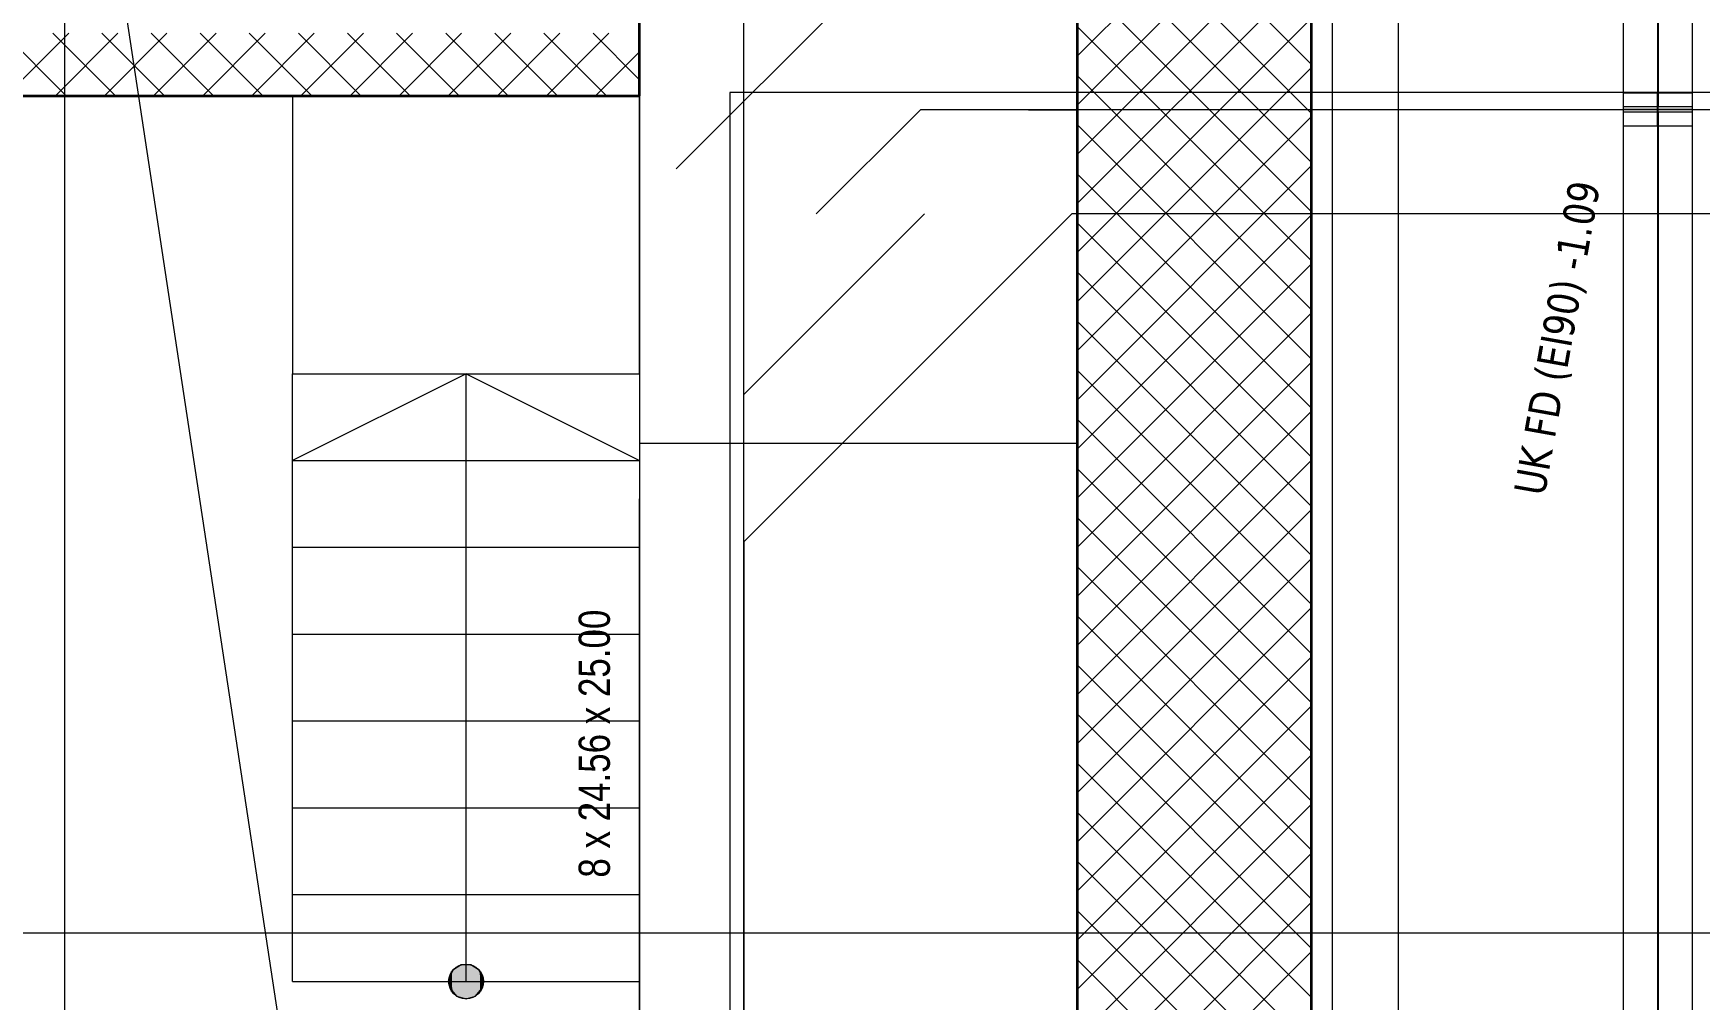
# Model space of a CAD drawing. Extents: x -1907 to 937, y -179 to 966.
# Drawn here: x -577.9 to -481.9, y 466.5 to 522.2 of the extents above; entities that cross this region are included whole.
import ezdxf
from ezdxf.lldxf.tags import DXFTag

# ---------------------------------------------------------------- set-up
doc = ezdxf.new("R2010")
doc.units = 0
doc.layers.get('0').update_dxf_attribs({"lineweight": 13})
for name, color, linetype, lineweight in [('A-____-NOTE-TEXT', 7, 'Continuous', 9), ('A-DETL-____-HDLN', 7, '_Verdeckte Linien_', 9), ('A-DETL-GENF-HDLN', 7, '_Verdeckte Linien_', 9), ('A-FLOR-____-OTLN', 7, 'Continuous', 9), ('A-WALL-____-MCUT', 7, 'Continuous', 35), ('A-WALL-____-PATT', 7, 'Continuous', 35), ('S-GRID-____-OTLN', 7, 'Continuous', 5), ('S-STRS-____-IDEN', 7, 'Continuous', 9), ('S-STRS-____-OTLN', 7, 'Continuous', 9)]:
    doc.layers.add(name, color=color, linetype=linetype, lineweight=lineweight)
doc.layers.add('A-DETL-____-OTLN', color=5, linetype='Continuous', lineweight=9, true_color=0x0000ff)
doc.layers.add('EL01_WAN_Röhre Boden', color=7, linetype='Continuous', lineweight=13, true_color=0xff6666)
doc.styles.get("Standard").update_dxf_attribs({"font": 'arial.ttf'})
tags = doc.linetypes.add('_Rasterlinie_', pattern=[0.375, 0.2, -0.05, 0.075, -0.05]).pattern_tags.tags
tags[10:11] = [DXFTag(74, 4), DXFTag(75, 0), DXFTag(340, '0'), DXFTag(46, 1.0), DXFTag(50, 0.0), DXFTag(44, 0.0), DXFTag(45, 0.0)]
tags[8:9] = [DXFTag(74, 4), DXFTag(75, 0), DXFTag(340, '0'), DXFTag(46, 1.0), DXFTag(50, 0.0), DXFTag(44, 0.0), DXFTag(45, 0.0)]
tags[6:7] = [DXFTag(74, 4), DXFTag(75, 0), DXFTag(340, '0'), DXFTag(46, 1.0), DXFTag(50, 0.0), DXFTag(44, 0.0), DXFTag(45, 0.0)]
tags[4:5] = [DXFTag(74, 4), DXFTag(75, 0), DXFTag(340, '0'), DXFTag(46, 1.0), DXFTag(50, 0.0), DXFTag(44, 0.0), DXFTag(45, 0.0)]
tags = doc.linetypes.add('_Strichliert - Fein_', pattern=[0.15, 0.1, -0.05]).pattern_tags.tags
tags[6:7] = [DXFTag(74, 4), DXFTag(75, 0), DXFTag(340, '0'), DXFTag(46, 1.0), DXFTag(50, 0.0), DXFTag(44, 0.0), DXFTag(45, 0.0)]
tags[4:5] = [DXFTag(74, 4), DXFTag(75, 0), DXFTag(340, '0'), DXFTag(46, 1.0), DXFTag(50, 0.0), DXFTag(44, 0.0), DXFTag(45, 0.0)]
tags = doc.linetypes.add('_Verdeckte Linien_', pattern=[0.15, 0.1, -0.05]).pattern_tags.tags
tags[6:7] = [DXFTag(74, 4), DXFTag(75, 0), DXFTag(340, '0'), DXFTag(46, 1.0), DXFTag(50, 0.0), DXFTag(44, 0.0), DXFTag(45, 0.0)]
tags[4:5] = [DXFTag(74, 4), DXFTag(75, 0), DXFTag(340, '0'), DXFTag(46, 1.0), DXFTag(50, 0.0), DXFTag(44, 0.0), DXFTag(45, 0.0)]
tags = doc.linetypes.add('ACAD_ISO03W100', pattern=[30, 12, -18]).pattern_tags.tags
tags[6:7] = [DXFTag(74, 4), DXFTag(75, 0), DXFTag(340, '0'), DXFTag(46, 0.0), DXFTag(50, 0.0), DXFTag(44, 0.0), DXFTag(45, 0.0)]
tags[4:5] = [DXFTag(74, 4), DXFTag(75, 0), DXFTag(340, '0'), DXFTag(46, 0.0), DXFTag(50, 0.0), DXFTag(44, 0.0), DXFTag(45, 0.0)]
tags = doc.linetypes.add('STRICHPUNKT2', pattern=[12.7, 6.35, -3.175, 0, -3.175]).pattern_tags.tags
tags[10:11] = [DXFTag(74, 4), DXFTag(75, 0), DXFTag(340, '0'), DXFTag(46, 0.0), DXFTag(50, 0.0), DXFTag(44, 0.0), DXFTag(45, 0.0)]
tags[8:9] = [DXFTag(74, 4), DXFTag(75, 0), DXFTag(340, '0'), DXFTag(46, 0.0), DXFTag(50, 0.0), DXFTag(44, 0.0), DXFTag(45, 0.0)]
tags[6:7] = [DXFTag(74, 4), DXFTag(75, 0), DXFTag(340, '0'), DXFTag(46, 0.0), DXFTag(50, 0.0), DXFTag(44, 0.0), DXFTag(45, 0.0)]
tags[4:5] = [DXFTag(74, 4), DXFTag(75, 0), DXFTag(340, '0'), DXFTag(46, 0.0), DXFTag(50, 0.0), DXFTag(44, 0.0), DXFTag(45, 0.0)]

# ---------------------------------------------------------------- blocks, each defined once
blk = doc.blocks.new('Referenz-A0UJ2810XE', base_point=(-1920.131, -159.413))
at = {"layer": 'A-DETL-____-HDLN', "color": 0, "linetype": '_Verdeckte Linien_', "ltscale": 0.13}
for p, q in [((-536.961, 333.75), (-536.961, 585.15)), ((-540.861, 514.35), (-525.461, 529.75)), ((-537.761, 518.75), (-537.761, 294.75)), ((-168.061, 518.75), (-537.761, 518.75)), ((-526.791, 517.75), (-532.791, 511.75)), ((-353.461, 517.75), (-526.791, 517.75)), ((-520.561, 517.75), (-517.761, 517.75)), ((-518.076, 511.75), (-536.961, 492.865)), ((-536.961, 501.35), (-526.561, 511.75)), ((-439.661, 511.75), (-518.076, 511.75)), ((-542.961, 359.75), (-542.961, 495.35)), ((-536.961, 492.865), (-536.961, 364.75))]:
    blk.add_line(p, q, dxfattribs=at)
at = {"layer": 'A-DETL-____-OTLN', "color": 0, "linetype": '_Strichliert - Fein_', "ltscale": 0.13}
blk.add_line((-503.061, 430.75), (-503.061, 594.15), dxfattribs=at)
at = {"layer": 'A-DETL-GENF-HDLN', "color": 0, "linetype": '_Verdeckte Linien_', "ltscale": 0.13}
blk.add_line((-583.311, 594.15), (-556.763, 419.274), dxfattribs=at)
at = {"layer": 'A-FLOR-____-OTLN', "color": 0, "linetype": 'Continuous', "ltscale": 0.13}
for p, q in [((-542.961, 518.55), (-542.961, 422.666)), ((-542.961, 498.55), (-517.761, 498.55))]:
    blk.add_line(p, q, dxfattribs=at)
at = {"layer": 'A-WALL-____-MCUT', "color": 0, "linetype": 'Continuous', "ltscale": 0.35}
for p, q in [((-542.961, 518.55), (-542.961, 593.95)), ((-517.761, 593.95), (-517.761, 224.65)), ((-504.261, 430.75), (-504.261, 593.95)), ((-610.061, 518.55), (-542.961, 518.55))]:
    blk.add_line(p, q, dxfattribs=at)
at = {"layer": 'A-WALL-____-PATT', "color": 0, "linetype": 'Continuous', "lineweight": 9, "ltscale": 0.13}
for p, q in [((-517.761, 520.832), (-504.261, 534.332)), ((-504.261, 520.364), (-517.761, 533.864)), ((-517.761, 518.004), (-504.261, 531.504)), ((-504.261, 517.536), (-517.761, 531.036)), ((-517.761, 515.175), (-504.261, 528.675)), ((-504.261, 514.708), (-517.761, 528.208)), ((-517.761, 512.347), (-504.261, 525.847)), ((-504.261, 511.879), (-517.761, 525.379)), ((-575.986, 518.55), (-579.586, 522.15)), ((-579.441, 518.55), (-575.841, 522.15)), ((-573.158, 518.55), (-576.758, 522.15)), ((-576.612, 518.55), (-573.012, 522.15)), ((-570.329, 518.55), (-573.929, 522.15)), ((-573.784, 518.55), (-570.184, 522.15)), ((-567.501, 518.55), (-571.101, 522.15)), ((-570.955, 518.55), (-567.355, 522.15)), ((-564.672, 518.55), (-568.272, 522.15)), ((-568.127, 518.55), (-564.527, 522.15)), ((-561.844, 518.55), (-565.444, 522.15)), ((-565.298, 518.55), (-561.698, 522.15)), ((-559.016, 518.55), (-562.616, 522.15)), ((-562.47, 518.55), (-558.87, 522.15)), ((-556.187, 518.55), (-559.787, 522.15)), ((-559.642, 518.55), (-556.042, 522.15)), ((-553.359, 518.55), (-556.959, 522.15)), ((-556.813, 518.55), (-553.213, 522.15)), ((-550.53, 518.55), (-554.13, 522.15)), ((-553.985, 518.55), (-550.385, 522.15)), ((-547.702, 518.55), (-551.302, 522.15)), ((-551.156, 518.55), (-547.556, 522.15)), ((-544.873, 518.55), (-548.473, 522.15)), ((-548.328, 518.55), (-544.728, 522.15)), ((-542.961, 519.466), (-545.645, 522.15)), ((-517.761, 509.519), (-504.261, 523.019)), ((-504.261, 509.051), (-517.761, 522.551)), ((-545.499, 518.55), (-542.961, 521.088)), ((-517.761, 506.69), (-504.261, 520.19)), ((-504.261, 506.222), (-517.761, 519.722)), ((-517.761, 503.862), (-504.261, 517.362)), ((-504.261, 503.394), (-517.761, 516.894)), ((-517.761, 501.033), (-504.261, 514.533)), ((-504.261, 500.565), (-517.761, 514.065)), ((-517.761, 498.205), (-504.261, 511.705)), ((-504.261, 497.737), (-517.761, 511.237)), ((-517.761, 495.377), (-504.261, 508.877)), ((-504.261, 494.909), (-517.761, 508.409)), ((-517.761, 492.548), (-504.261, 506.048)), ((-504.261, 492.08), (-517.761, 505.58)), ((-517.761, 489.72), (-504.261, 503.22)), ((-504.261, 489.252), (-517.761, 502.752)), ((-517.761, 486.891), (-504.261, 500.391)), ((-504.261, 486.423), (-517.761, 499.923)), ((-517.761, 484.063), (-504.261, 497.563)), ((-504.261, 483.595), (-517.761, 497.095)), ((-517.761, 481.234), (-504.261, 494.734)), ((-504.261, 480.766), (-517.761, 494.266)), ((-517.761, 478.406), (-504.261, 491.906)), ((-504.261, 477.938), (-517.761, 491.438)), ((-517.761, 475.578), (-504.261, 489.078)), ((-504.261, 475.11), (-517.761, 488.61)), ((-517.761, 472.749), (-504.261, 486.249)), ((-504.261, 472.281), (-517.761, 485.781)), ((-517.761, 469.921), (-504.261, 483.421)), ((-504.261, 469.453), (-517.761, 482.953)), ((-517.761, 467.092), (-504.261, 480.592)), ((-504.261, 466.624), (-517.761, 480.124)), ((-517.761, 464.264), (-504.261, 477.764)), ((-504.261, 463.796), (-517.761, 477.296)), ((-517.761, 461.435), (-504.261, 474.935)), ((-504.261, 460.967), (-517.761, 474.467)), ((-517.761, 458.607), (-504.261, 472.107)), ((-504.261, 458.139), (-517.761, 471.639)), ((-517.761, 455.779), (-504.261, 469.279)), ((-504.261, 455.311), (-517.761, 468.811))]:
    blk.add_line(p, q, dxfattribs=at)
at = {"layer": 'S-GRID-____-OTLN', "color": 0, "linetype": '_Rasterlinie_', "ltscale": 0.13}
for p, q in [((-576.061, 186.65), (-576.061, 950.472)), ((-499.261, 186.65), (-499.261, 950.472)), ((-944.261, 470.35), (300.929, 470.35))]:
    blk.add_line(p, q, dxfattribs=at)
at = {"layer": 'S-STRS-____-OTLN', "color": 0, "linetype": 'Continuous', "ltscale": 0.13}
for p, q in [((-562.961, 518.55), (-562.961, 502.55)), ((-542.961, 502.55), (-542.961, 518.55)), ((-562.961, 502.55), (-542.961, 502.55)), ((-562.961, 497.55), (-562.961, 502.55)), ((-552.961, 502.55), (-562.961, 497.55)), ((-552.961, 497.55), (-552.961, 502.55)), ((-552.961, 502.55), (-542.961, 497.55)), ((-562.961, 492.55), (-562.961, 497.55)), ((-562.961, 497.55), (-542.961, 497.55)), ((-552.961, 492.55), (-552.961, 497.55)), ((-562.961, 487.55), (-562.961, 492.55)), ((-562.961, 492.55), (-542.961, 492.55)), ((-552.961, 487.55), (-552.961, 492.55)), ((-562.961, 482.55), (-562.961, 487.55)), ((-562.961, 487.55), (-542.961, 487.55)), ((-552.961, 482.55), (-552.961, 487.55)), ((-562.961, 477.55), (-562.961, 482.55)), ((-562.961, 482.55), (-542.961, 482.55)), ((-552.961, 477.55), (-552.961, 482.55)), ((-562.961, 472.55), (-562.961, 477.55)), ((-562.961, 477.55), (-542.961, 477.55)), ((-552.961, 472.55), (-552.961, 477.55)), ((-562.961, 467.55), (-562.961, 472.55)), ((-562.961, 472.55), (-542.961, 472.55)), ((-552.961, 467.55), (-552.961, 472.55)), ((-553.243, 468.51), (-553.717, 468.205)), ((-552.68, 468.51), (-553.243, 468.51)), ((-552.206, 468.205), (-552.68, 468.51)), ((-562.961, 467.55), (-542.961, 467.55)), ((-553.717, 468.205), (-553.951, 467.692)), ((-553.951, 467.692), (-553.871, 467.135)), ((-551.972, 467.692), (-552.206, 468.205)), ((-552.052, 467.135), (-551.972, 467.692)), ((-553.871, 467.135), (-553.502, 466.709)), ((-553.502, 466.709), (-552.961, 466.55)), ((-552.961, 466.55), (-552.421, 466.709)), ((-552.421, 466.709), (-552.052, 467.135))]:
    blk.add_line(p, q, dxfattribs=at)
at = {"layer": 'S-STRS-____-OTLN', "color": 0, "linetype": '_Verdeckte Linien_', "ltscale": 0.13}
for p, q in [((-562.961, 502.55), (-542.961, 502.55)), ((-562.961, 497.55), (-542.961, 497.55)), ((-562.961, 492.55), (-542.961, 492.55)), ((-562.961, 487.55), (-542.961, 487.55)), ((-562.961, 482.55), (-542.961, 482.55)), ((-562.961, 477.55), (-542.961, 477.55)), ((-562.961, 472.55), (-542.961, 472.55)), ((-562.961, 467.55), (-542.961, 467.55))]:
    blk.add_line(p, q, dxfattribs=at)
at = {"layer": 'S-STRS-____-OTLN', "color": 0, "linetype": 'Continuous', "ltscale": 0.13}
blk.add_circle((-552.961, 467.55), 1, dxfattribs=at)
for points in [[(-553.502, 466.709), (-553.717, 468.205), (-553.502, 468.343)], [(-553.549, 466.741), (-553.668, 468.257), (-553.549, 468.359)], [(-553.415, 466.659), (-553.549, 468.359), (-553.415, 468.441)], [(-553.549, 466.741), (-553.549, 468.359), (-553.415, 466.659)], [(-553.243, 466.633), (-553.502, 468.343), (-553.243, 468.51)], [(-553.502, 466.709), (-553.502, 468.343), (-553.243, 466.633)], [(-553.27, 466.599), (-553.415, 468.441), (-553.27, 468.501)], [(-553.415, 466.659), (-553.415, 468.441), (-553.27, 466.599)], [(-553.118, 466.562), (-553.27, 468.501), (-553.118, 468.538)], [(-553.27, 466.599), (-553.27, 468.501), (-553.118, 466.562)], [(-553.243, 466.633), (-553.243, 468.51), (-552.961, 466.55)], [(-552.961, 466.55), (-553.243, 468.51), (-552.961, 468.51)], [(-552.961, 466.55), (-553.118, 468.538), (-552.961, 468.55)], [(-553.118, 466.562), (-553.118, 468.538), (-552.961, 466.55)], [(-552.961, 466.55), (-552.961, 468.55), (-552.805, 466.562)], [(-552.805, 466.562), (-552.961, 468.55), (-552.805, 468.538)], [(-552.961, 466.55), (-552.961, 468.51), (-552.68, 466.633)], [(-552.68, 466.633), (-552.961, 468.51), (-552.68, 468.51)], [(-552.805, 466.562), (-552.805, 468.538), (-552.652, 466.599)], [(-552.652, 466.599), (-552.805, 468.538), (-552.652, 468.501)], [(-552.68, 466.633), (-552.68, 468.51), (-552.421, 466.709)], [(-552.421, 466.709), (-552.68, 468.51), (-552.421, 468.343)], [(-552.652, 466.599), (-552.652, 468.501), (-552.507, 466.659)], [(-552.507, 466.659), (-552.652, 468.501), (-552.507, 468.441)], [(-552.507, 466.659), (-552.507, 468.441), (-552.374, 466.741)], [(-552.374, 466.741), (-552.507, 468.441), (-552.374, 468.359)], [(-552.421, 466.709), (-552.421, 468.343), (-552.206, 466.957)], [(-552.206, 466.957), (-552.421, 468.343), (-552.206, 468.205)], [(-552.374, 466.741), (-552.374, 468.359), (-552.254, 466.843)], [(-552.254, 466.843), (-552.374, 468.359), (-552.254, 468.257)], [(-553.949, 467.394), (-553.961, 467.55), (-553.949, 467.707)], [(-553.871, 467.135), (-553.951, 467.692), (-553.871, 467.868)], [(-553.912, 467.241), (-553.949, 467.707), (-553.912, 467.859)], [(-553.949, 467.394), (-553.949, 467.707), (-553.912, 467.241)], [(-553.852, 467.096), (-553.912, 467.859), (-553.852, 468.004)], [(-553.912, 467.241), (-553.912, 467.859), (-553.852, 467.096)], [(-553.717, 466.957), (-553.871, 467.868), (-553.717, 468.205)], [(-553.871, 467.135), (-553.871, 467.868), (-553.717, 466.957)], [(-553.77, 466.962), (-553.852, 468.004), (-553.77, 468.138)], [(-553.852, 467.096), (-553.852, 468.004), (-553.77, 466.962)], [(-553.668, 466.843), (-553.77, 468.138), (-553.668, 468.257)], [(-553.77, 466.962), (-553.77, 468.138), (-553.668, 466.843)], [(-553.717, 466.957), (-553.717, 468.205), (-553.502, 466.709)], [(-553.668, 466.843), (-553.668, 468.257), (-553.549, 466.741)], [(-552.254, 466.843), (-552.254, 468.257), (-552.152, 466.962)], [(-552.152, 466.962), (-552.254, 468.257), (-552.152, 468.138)], [(-552.206, 466.957), (-552.206, 468.205), (-552.052, 467.135)], [(-552.052, 467.135), (-552.206, 468.205), (-552.052, 467.868)], [(-552.152, 466.962), (-552.152, 468.138), (-552.07, 467.096)], [(-552.07, 467.096), (-552.152, 468.138), (-552.07, 468.004)], [(-552.07, 467.096), (-552.07, 468.004), (-552.01, 467.241)], [(-552.01, 467.241), (-552.07, 468.004), (-552.01, 467.859)], [(-552.052, 467.135), (-552.052, 467.868), (-551.972, 467.692)], [(-552.01, 467.241), (-552.01, 467.859), (-551.974, 467.394)], [(-551.974, 467.394), (-552.01, 467.859), (-551.974, 467.707)], [(-551.974, 467.394), (-551.974, 467.707), (-551.961, 467.55)]]:
    blk.add_solid(points, dxfattribs=at)
at = {"layer": 'A-____-NOTE-TEXT', "color": 0, "linetype": 'Continuous', "lineweight": 5, "ltscale": 0.13, "insert": (-492.624, 495.771), "char_height": 1.8, "attachment_point": 1, "rotation": 79.87909}
blk.add_mtext('{\\W0.8;\\fVerdana;UK FD (EI90) -1.09}', dxfattribs=at)
at = {"layer": 'S-STRS-____-IDEN', "color": 0, "linetype": 'Continuous', "lineweight": 5, "ltscale": 0.13, "insert": (-546.475, 473.528), "char_height": 1.8, "attachment_point": 1, "rotation": 90}
blk.add_mtext('{\\W0.8;\\fArial;8 x 24.56 x 25.00}', dxfattribs=at)
blk = doc.blocks.new('Wickelfalzrohr-A0UJ2880XE', base_point=(-486.32, 517.929))
at = {"color": 0, "linetype": 'ByBlock', "lineweight": -2, "ltscale": 0.13}
for p, q in [((-486.32, 606.362), (-486.32, 517.929)), ((-486.32, 606.362), (-485.148, 606.362)), ((-485.148, 606.362), (-483.491, 606.362)), ((-483.491, 606.362), (-482.32, 606.362)), ((-482.32, 517.929), (-482.32, 606.362)), ((-486.32, 517.929), (-485.148, 517.929)), ((-485.148, 517.929), (-483.491, 517.929)), ((-483.491, 517.929), (-482.32, 517.929))]:
    blk.add_line(p, q, dxfattribs=at)
at = {"color": 0, "linetype": 'STRICHPUNKT2', "lineweight": 25, "ltscale": 0.25}
blk.add_line((-484.32, 606.362), (-484.32, 517.929), dxfattribs=at)
blk = doc.blocks.new('Steckverbinder-A0UJ289MXE', base_point=(-486.32, 516.829))
at = {"color": 0, "linetype": 'ByBlock', "lineweight": -2, "ltscale": 0.13}
for p, q in [((-486.31, 518.729), (-486.31, 516.829)), ((-486.31, 518.729), (-485.144, 518.729)), ((-485.144, 518.729), (-483.495, 518.729)), ((-483.495, 518.729), (-482.33, 518.729)), ((-482.33, 516.829), (-482.33, 518.729)), ((-486.32, 517.779), (-482.32, 517.779)), ((-486.31, 516.829), (-485.144, 516.829)), ((-485.144, 516.829), (-483.495, 516.829)), ((-483.495, 516.829), (-482.33, 516.829))]:
    blk.add_line(p, q, dxfattribs=at)
at = {"color": 0, "linetype": 'STRICHPUNKT2', "lineweight": 25, "ltscale": 0.25}
blk.add_line((-484.32, 516.829), (-484.32, 518.729), dxfattribs=at)
blk = doc.blocks.new('Wickelfalzrohr-A0UJ28FAXE', base_point=(-486.32, 421.957))
at = {"color": 0, "linetype": 'ByBlock', "lineweight": -2, "ltscale": 0.13}
for p, q in [((-486.32, 517.629), (-486.32, 421.957)), ((-486.32, 517.629), (-485.148, 517.629)), ((-485.148, 517.629), (-483.491, 517.629)), ((-483.491, 517.629), (-482.32, 517.629)), ((-482.32, 421.957), (-482.32, 517.629)), ((-486.32, 421.957), (-485.148, 421.957)), ((-485.148, 421.957), (-483.491, 421.957)), ((-483.491, 421.957), (-482.32, 421.957))]:
    blk.add_line(p, q, dxfattribs=at)
at = {"color": 0, "linetype": 'STRICHPUNKT2', "lineweight": 25, "ltscale": 0.25}
blk.add_line((-484.32, 517.629), (-484.32, 421.957), dxfattribs=at)

msp = doc.modelspace()

# ---------------------------------------------------------------- block references
at = {"color": 9, "lineweight": 25, "ltscale": 0.25, "true_color": 0xc0c0c0}
msp.add_blockref('Referenz-A0UJ2810XE', (-1920.131, -159.413), dxfattribs=at)
at = {"layer": 'EL01_WAN_Röhre Boden', "color": 6, "linetype": 'ACAD_ISO03W100', "ltscale": 1.3, "true_color": 0xff00ff}
for name, p in [('Wickelfalzrohr-A0UJ2880XE', (-486.32, 517.929)), ('Wickelfalzrohr-A0UJ28FAXE', (-486.32, 421.957))]:
    msp.add_blockref(name, p, dxfattribs=at)
at = {"layer": 'EL01_WAN_Röhre Boden', "color": 1, "linetype": 'ACAD_ISO03W100', "ltscale": 1.3, "true_color": 0xff0000}
msp.add_blockref('Steckverbinder-A0UJ289MXE', (-486.32, 516.829), dxfattribs=at)

doc.saveas('drawing.dxf')
